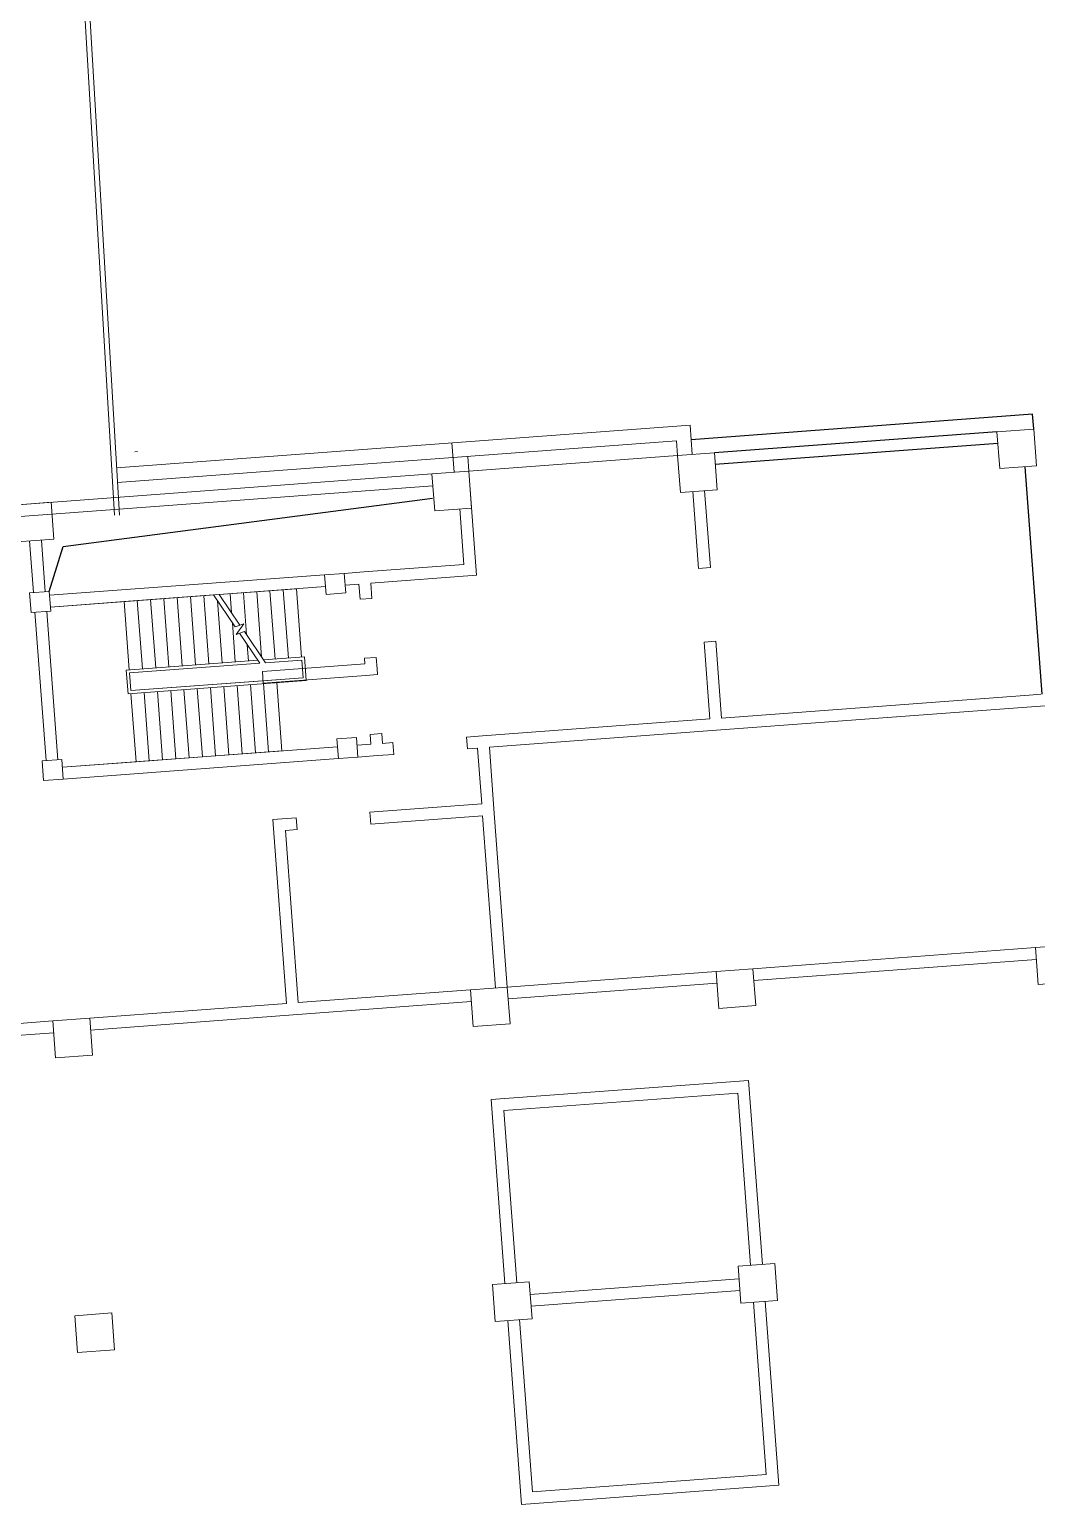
# Model space of a CAD drawing. Header units: millimetres. Extents: x 395197 to 699875, y 745 to 708816.
# Drawn here: x 582582 to 603024, y 647231 to 677169 of the extents above; entities that cross this region are included whole.
import ezdxf

# ---------------------------------------------------------------- set-up
doc = ezdxf.new("R2010")
doc.units = ezdxf.units.MM
for name, color, linetype, lineweight in [('COLUMN', 9, 'Continuous', 13), ('DIM_SYMB', 3, 'Continuous', 9), ('STAIR', 2, 'Continuous', 9), ('WALL', 6, 'Continuous', 20), ('WINDOWs', 4, 'Continuous', 18)]:
    doc.layers.add(name, color=color, linetype=linetype, lineweight=lineweight)

# ---------------------------------------------------------------- blocks, each defined once
blk = doc.blocks.new('_FZHK')
blk.add_lwpolyline([(-0.5, -0.5), (0.5, -0.5), (0.5, 0.5), (-0.5, 0.5)], close=True)

msp = doc.modelspace()

# ---------------------------------------------------------------- linework, layer by layer
at = {"color": 252, "elevation": 0}
for points in [[(602945, 669359), (596015, 668842)], [(602968, 669060), (602945, 669359)], [(602220, 669004), (596486, 668576)], [(602238, 668765), (596504, 668337)], [(602784, 668294), (603129, 663677)], [(582983, 665764), (583264, 666672), (590764, 667653)]]:
    msp.add_lwpolyline(points, dxfattribs=at)
at = {"layer": 'DIM_SYMB', "color": 252, "elevation": 0}
for points in [[(587787, 663259, 0, 0, 0), (583903, 662969, 0, 0, 0), (583768, 664774, 0, 0, 0), (586411, 664972, 80, 0, 0), (586710, 664994, 0, 0, 0)], [(588191, 665104, 0, 0, 0), (587279, 665036, 80, 0, 0), (586979, 665014, 0, 0, 0)], [(606590, 661225, 0, 0, 0), (596219, 660451, 80, 0, 0), (595920, 660429, 0, 0, 0)]]:
    msp.add_lwpolyline(points, format="xyseb", dxfattribs=at)
at = {"layer": 'STAIR', "color": 252}
for p, q in [((584349, 668272, 0), (595992, 669141, 0)), ((596037, 668543, 0), (595992, 669141, 0)), ((584367, 667973, 0), (595716, 668820, 0)), ((595738, 668520, 0), (595716, 668820, 0)), ((591200, 668182, 0), (591156, 668780, 0)), ((591500, 668204, 0), (595738, 668520, 0)), ((591500, 668204, 0), (591477, 668503, 0)), ((584502, 665556, 0), (583006, 665445, 0)), ((586316, 665691, 0), (584502, 665556, 0)), ((584606, 664170, 0), (584502, 665556, 0)), ((584606, 664170, 0), (584502, 665556, 0)), ((584875, 664190, 0), (584771, 665576, 0)), ((585144, 664210, 0), (585041, 665596, 0)), ((585413, 664230, 0), (585310, 665616, 0)), ((585683, 664250, 0), (585579, 665637, 0)), ((585952, 664270, 0), (585849, 665657, 0)), ((586221, 664291, 0), (586118, 665677, 0)), ((586757, 665045, 0), (586316, 665691, 0)), ((586490, 664311, 0), (586396, 665574, 0)), ((588003, 665817, 0), (586431, 665700, 0)), ((586854, 665079, 0), (586431, 665700, 0)), ((586685, 665327, 0), (586656, 665717, 0)), ((586989, 664881, 0), (586926, 665737, 0)), ((587293, 664434, 0), (587195, 665757, 0)), ((587567, 664391, 0), (587464, 665777, 0)), ((587837, 664411, 0), (587733, 665797, 0)), ((588106, 664431, 0), (588003, 665817, 0)), ((582933, 665359, 0), (583157, 662347, 0)), ((586760, 664331, 0), (586700, 665127, 0)), ((586933, 665106, 0), (586757, 665045, 0)), ((586776, 664888, 0), (586933, 665106, 0)), ((586944, 664947, 0), (586776, 664888, 0)), ((587374, 664316, 0), (586944, 664947, 0)), ((587259, 664308, 0), (586847, 664913, 0)), ((587029, 664351, 0), (587004, 664681, 0)), ((587220, 664365, 0), (584546, 664166, 0)), ((588166, 664436, 0), (587335, 664374, 0)), ((588110, 664371, 0), (587374, 664316, 0)), ((588110, 664371, 0), (587374, 664316, 0)), ((588137, 664012, 0), (588110, 664371, 0)), ((588137, 664012, 0), (588110, 664371, 0)), ((588201, 663957, 0), (588166, 664436, 0)), ((584546, 664166, 0), (584582, 663687, 0)), ((587259, 664308, 0), (584610, 664110, 0)), ((587259, 664308, 0), (584610, 664110, 0)), ((584610, 664110, 0), (584637, 663751, 0)), ((584637, 663751, 0), (584610, 664110, 0)), ((584582, 663687, 0), (588201, 663957, 0)), ((584637, 663751, 0), (588137, 664012, 0)), ((584637, 663751, 0), (587599, 663972, 0)), ((585180, 663732, 0), (585283, 662345, 0)), ((585449, 663752, 0), (585553, 662365, 0)), ((585718, 663772, 0), (585822, 662386, 0)), ((585988, 663792, 0), (586091, 662406, 0)), ((586257, 663812, 0), (586360, 662426, 0)), ((586526, 663832, 0), (586630, 662446, 0)), ((586795, 663852, 0), (586899, 662466, 0)), ((587065, 663872, 0), (587168, 662486, 0)), ((587334, 663892, 0), (587437, 662506, 0)), ((587603, 663912, 0), (587707, 662526, 0)), ((584641, 663691, 0), (584745, 662305, 0)), ((584745, 662305, 0), (584641, 663691, 0)), ((584911, 663711, 0), (585014, 662325, 0)), ((583249, 662194, 0), (584745, 662305, 0)), ((584745, 662305, 0), (587707, 662526, 0))]:
    msp.add_line(p, q, dxfattribs=at)
at = {"layer": 'WALL', "color": 252}
for p, q in [((591657, 666090, 0), (591528, 667830, 0)), ((596048, 667791, 0), (596164, 666231, 0)), ((596404, 666249, 0), (596287, 667809, 0)), ((591400, 666311, 0), (591316, 667438, 0)), ((582585, 666787, 0), (582663, 665740, 0)), ((582825, 666805, 0), (582903, 665758, 0)), ((588972, 666130, 0), (589371, 666160, 0)), ((589371, 666160, 0), (591400, 666311, 0)), ((596164, 666231, 0), (596404, 666249, 0)), ((582989, 665684, 0), (588573, 666101, 0)), ((583006, 665445, 0), (588591, 665861, 0)), ((588990, 665891, 0), (589269, 665912, 0)), ((589269, 665912, 0), (589292, 665603, 0)), ((589508, 665930, 0), (591657, 666090, 0)), ((589531, 665621, 0), (589508, 665930, 0)), ((589292, 665603, 0), (589531, 665621, 0)), ((582693, 665341, 0), (582918, 662329, 0)), ((582933, 665359, 0), (583157, 662347, 0)), ((596515, 664753, 0), (596276, 664735, 0)), ((596276, 664735, 0), (596392, 663174, 0)), ((596632, 663192, 0), (596515, 664753, 0)), ((589621, 664424, 0), (589381, 664406, 0)), ((589381, 664406, 0), (589390, 664296, 0)), ((589638, 664194, 0), (589621, 664424, 0)), ((589390, 664296, 0), (587310, 664141, 0)), ((587328, 663902, 0), (587310, 664141, 0)), ((589407, 664057, 0), (587328, 663902, 0)), ((589407, 664057, 0), (589647, 664075, 0)), ((589647, 664075, 0), (589638, 664194, 0)), ((603012, 663427, 0), (611663, 664073, 0)), ((596632, 663192, 0), (602874, 663658, 0)), ((602874, 663658, 0), (603114, 663676, 0)), ((591780, 662830, 0), (596392, 663174, 0)), ((596530, 662944, 0), (603012, 663427, 0)), ((589736, 662878, 0), (589497, 662860, 0)), ((589497, 662860, 0), (589512, 662661, 0)), ((589751, 662679, 0), (589736, 662878, 0)), ((591780, 662830, 0), (591454, 662806, 0)), ((591918, 662600, 0), (596530, 662944, 0)), ((583249, 662194, 0), (588833, 662610, 0)), ((589232, 662640, 0), (589512, 662661, 0)), ((589958, 662694, 0), (589751, 662679, 0)), ((589976, 662455, 0), (589958, 662694, 0)), ((591454, 662806, 0), (591472, 662566, 0)), ((591472, 662566, 0), (591678, 662582, 0)), ((591763, 661450, 0), (591678, 662582, 0)), ((592011, 661348, 0), (591918, 662600, 0)), ((583267, 661954, 0), (588851, 662371, 0)), ((589250, 662401, 0), (589649, 662430, 0)), ((589649, 662430, 0), (589976, 662455, 0)), ((591763, 661450, 0), (589494, 661281, 0)), ((592281, 657733, 0), (592011, 661348, 0)), ((587998, 661169, 0), (587520, 661133, 0)), ((587798, 657399, 0), (587520, 661133, 0)), ((588016, 660930, 0), (587998, 661169, 0)), ((589494, 661281, 0), (589512, 661041, 0)), ((589512, 661041, 0), (591781, 661211, 0)), ((592042, 657715, 0), (591781, 661211, 0)), ((587777, 660912, 0), (588016, 660930, 0)), ((588038, 657417, 0), (587777, 660912, 0)), ((597267, 658105, 0), (603001, 658533, 0)), ((592281, 657733, 0), (596519, 658049, 0)), ((597285, 657866, 0), (603019, 658294, 0)), ((592299, 657494, 0), (596537, 657810, 0)), ((588038, 657417, 0), (591533, 657677, 0)), ((583804, 657101, 0), (587798, 657399, 0)), ((583822, 656861, 0), (587936, 657168, 0)), ((587936, 657168, 0), (591551, 657438, 0)), ((577821, 656654, 0), (583057, 657045, 0)), ((577839, 656415, 0), (583074, 656806, 0)), ((591955, 655448, 0), (597180, 655838, 0)), ((597180, 655838, 0), (597459, 652103, 0)), ((592234, 651713, 0), (591955, 655448, 0)), ((592212, 655226, 0), (596959, 655580, 0)), ((596959, 655580, 0), (597220, 652085, 0)), ((592473, 651731, 0), (592212, 655226, 0)), ((592746, 651496, 0), (596984, 651812, 0)), ((592764, 651256, 0), (597002, 651572, 0)), ((597536, 647842, 0), (597276, 651337, 0)), ((597794, 647620, 0), (597515, 651355, 0)), ((592289, 650965, 0), (592568, 647231, 0)), ((592529, 650983, 0), (592790, 647488, 0)), ((592568, 647231, 0), (597794, 647620, 0)), ((592790, 647488, 0), (597536, 647842, 0))]:
    msp.add_line(p, q, dxfattribs=at)
at = {"layer": 'WALL', "color": 252, "elevation": 0}
for points in [[(590752, 668148), (571306, 666697), (572087, 656227)], [(590770, 667909), (571563, 666476), (572326, 656244)]]:
    msp.add_lwpolyline(points, dxfattribs=at)
at = {"layer": 'WINDOWs', "color": 252}
for p, q in [((583318, 684092, 0), (584306, 667308, 0)), ((583412, 684198, 0), (584406, 667314, 0)), ((584773, 668601, 0), (584723, 668599, 0))]:
    msp.add_line(p, q, dxfattribs=at)

# ---------------------------------------------------------------- block references
at = {"layer": 'COLUMN', "color": 252}
for p, xscale, yscale, zscale, rotation in [((602622, 668658, 0), 750.0000000001763, 750.0000000001763, 750.0000000001763, 4.267014395991078), ((596140, 668174, 0), 750.0000000001763, 750.0000000001763, 750.0000000001763, 4.267014395991078), ((591154, 667802, 0), 750.0000000001763, 750.0000000001763, 750.0000000001763, 4.267014395991078), ((582677, 667170, 0), 750.0000000001763, 750.0000000001763, 750.0000000001763, 4.267014395991078), ((588787, 665916, 0), 399.9999999999861, 399.9999999999861, 399.9999999999861, 4.267014395963804), ((582798, 665549, 0), 399.9999999999861, 399.9999999999861, 399.9999999999861, 4.267014395963804), ((589036, 662585, 0), 399.9999999999861, 399.9999999999861, 399.9999999999861, 4.267014395963804), ((583052, 662139, 0), 399.9999999999861, 399.9999999999861, 399.9999999999861, 4.267014395963804), ((603403, 658187, 0), 750.0000000001763, 750.0000000001763, 750.0000000001763, 4.267014395991078), ((596921, 657703, 0), 750.0000000001763, 750.0000000001763, 750.0000000001763, 4.267014395991078), ((591935, 657331, 0), 750.0000000001763, 750.0000000001763, 750.0000000001763, 4.267014395991078), ((597367, 651720, 0), 750.0000000001763, 750.0000000001763, 750.0000000001763, 4.267014395991078), ((592381, 651348, 0), 750.0000000001763, 750.0000000001763, 750.0000000001763, 4.267014395991078)]:
    msp.add_blockref('_FZHK', p, dxfattribs=dict(at, xscale=xscale, yscale=yscale, zscale=zscale, rotation=rotation))
at = {"layer": 'COLUMN', "xscale": 750.0000000001763, "yscale": 750.0000000001763, "zscale": 750.0000000001763, "rotation": 4.267014395991078}
for p in [(583458, 656699, 0), (583905, 650716, 0)]:
    msp.add_blockref('_FZHK', p, dxfattribs=at)

doc.saveas('drawing.dxf')
